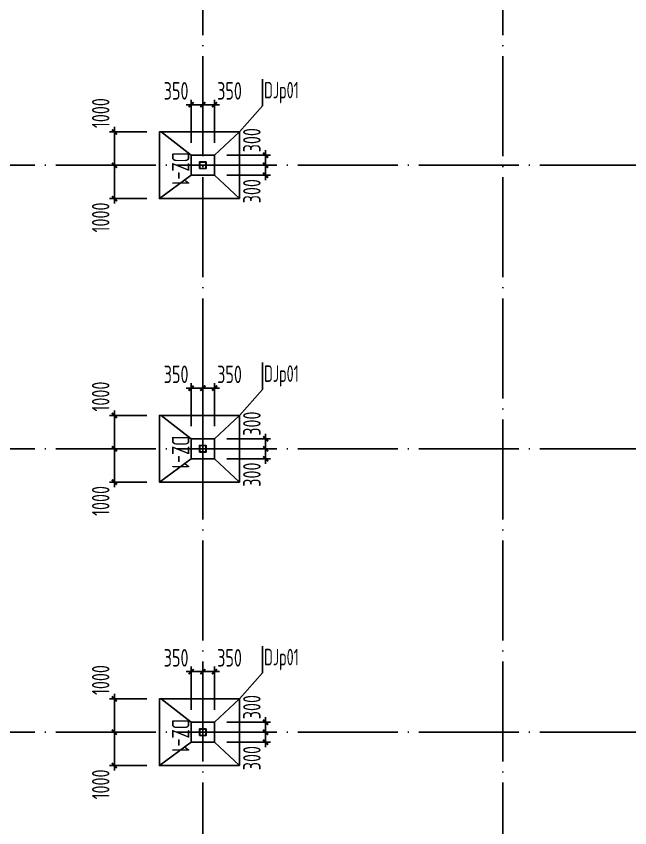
# Model space of a CAD drawing. Extents: x 753177 to 2169292, y -530934 to -273477.
# Drawn here: x 993198 to 1011596, y -472242 to -447907 of the extents above; entities that cross this region are included whole.
import ezdxf

# ---------------------------------------------------------------- set-up
doc = ezdxf.new("R2010")
doc.units = 0
doc.header["$LTSCALE"] = 1500
doc.header["$MEASUREMENT"] = 0
doc.linetypes.add('DOTE', pattern=[2.42, 2, -0.2, 0.02, -0.2])
doc.layers.get('Defpoints').update_dxf_attribs({"color": 252})
for name, color, linetype in [('AXIS', 3, 'Continuous'), ('BASE', 7, 'Continuous'), ('BASE_DIM', 3, 'Continuous'), ('BASE_NUM', 7, 'Continuous'), ('DIM', 3, 'Continuous'), ('M_Prof', 2, 'Continuous'), ('TEXT', 7, 'Continuous')]:
    doc.layers.add(name, color=color, linetype=linetype)
doc.styles.add('H360', font='Tssdeng.shx', dxfattribs={"width": 0.65, "height": 360, "bigfont": 'tssdchn.shx'})
doc.styles.add('TSSD_Dimension', font='Tssdeng.shx', dxfattribs={"width": 0.7, "bigfont": 'hztxt.shx'})
doc.styles.add('TSSD_Label', font='Tssdeng.shx', dxfattribs={"width": 0.7, "bigfont": 'hztxt.shx'})
doc.dimstyles.new('TSSD_150_150', dxfattribs={"dimtxt": 525, "dimasz": 150, "dimexe": 150, "dimexo": 375, "dimgap": 150, "dimtad": 1, "dimdec": 0, "dimzin": 0, "dimdsep": 46, "dimtxsty": 'TSSD_Dimension', "dimblk": 'ARCHTICK', "dimblk1": 'ARCHTICK', "dimblk2": 'ARCHTICK', "dimcen": 0, "dimdle": 150, "dimclrt": 7, "dimadec": 0, "dimazin": 0, "dimtfac": 1, "dimtdec": 0, "dimtix": 1, "dimtmove": 2, "dimatfit": 3, "dimfxl": 0, "dimtolj": 1, "dimtzin": 0, "dimarcsym": 0})

# ---------------------------------------------------------------- blocks, each defined once
blk = doc.blocks.new('A$C72AE6952')
at = {"layer": 'AXIS', "color": 252, "linetype": 'DOTE'}
for p, q in [((18000, 113500), (18000, -3000)), ((27000, 113500), (27000, -3000)), ((42000, 34000), (-6000, 34000)), ((42000, 25500), (-6000, 25500)), ((42000, 17000), (-6000, 17000))]:
    blk.add_line(p, q, dxfattribs=at)
blk = doc.blocks.new('A$C01EB0BB3')
at = {"layer": 'M_Prof'}
for points in [[(17900, 33900), (18100, 33900), (18100, 34100), (17900, 34100)], [(17906, 33906), (18094, 33906), (18094, 34094), (17906, 34094)], [(17900, 25400), (18100, 25400), (18100, 25600), (17900, 25600)], [(17906, 25406), (18094, 25406), (18094, 25594), (17906, 25594)], [(17900, 16900), (18100, 16900), (18100, 17100), (17900, 17100)], [(17906, 16906), (18094, 16906), (18094, 17094), (17906, 17094)]]:
    blk.add_lwpolyline(points, close=True, dxfattribs=at)
blk = doc.blocks.new('_ArchTick')
at = {"color": 0, "linetype": 'ByBlock', "const_width": 0.4}
blk.add_lwpolyline([(-0.5, -0.5), (0.5, 0.5)], dxfattribs=at)
blk = doc.blocks.new('*D333')
at = {"layer": 'BASE_DIM', "color": 0, "lineweight": -2, "transparency": 16777216}
for p, q in [((997118, -468376), (995993, -468376)), ((996143, -468226), (996143, -469526)), ((997118, -469376), (995993, -469376))]:
    blk.add_line(p, q, dxfattribs=at)
at = {"layer": 'Defpoints', "color": 0, "transparency": 16777216}
for p in [(997493, -468376), (996143, -469376), (997493, -469376)]:
    blk.add_point(p, dxfattribs=at)
at = {"layer": 'BASE_DIM', "color": 0, "lineweight": -2, "transparency": 16777216, "xscale": 150, "yscale": 150, "zscale": 150}
for p, rotation in [((996143, -468376), 90), ((996143, -469376), 270)]:
    blk.add_blockref('_ArchTick', p, dxfattribs=dict(at, rotation=rotation))
at = {"layer": 'BASE_DIM', "color": 7, "transparency": 16777216, "insert": (995731, -467811), "char_height": 525, "attachment_point": 5, "rotation": 90, "style": 'TSSD_Dimension'}
blk.add_mtext('\\A1;1000', dxfattribs=at)
blk = doc.blocks.new('*D334')
at = {"layer": 'BASE_DIM', "color": 0, "lineweight": -2, "transparency": 16777216}
for p, q in [((997118, -469376), (995993, -469376)), ((996143, -469226), (996143, -470526)), ((997118, -470376), (995993, -470376))]:
    blk.add_line(p, q, dxfattribs=at)
at = {"layer": 'Defpoints', "color": 0, "transparency": 16777216}
for p in [(997493, -469376), (996143, -470376), (997493, -470376)]:
    blk.add_point(p, dxfattribs=at)
at = {"layer": 'BASE_DIM', "color": 0, "lineweight": -2, "transparency": 16777216, "xscale": 150, "yscale": 150, "zscale": 150}
for p, rotation in [((996143, -469376), 90), ((996143, -470376), 270)]:
    blk.add_blockref('_ArchTick', p, dxfattribs=dict(at, rotation=rotation))
at = {"layer": 'BASE_DIM', "color": 7, "transparency": 16777216, "insert": (995731, -470941), "char_height": 525, "attachment_point": 5, "rotation": 90, "style": 'TSSD_Dimension'}
blk.add_mtext('\\A1;1000', dxfattribs=at)
blk = doc.blocks.new('*D335')
at = {"layer": 'Defpoints', "color": 0, "transparency": 16777216}
for p in [(998793, -467559), (998443, -469076), (998793, -469076)]:
    blk.add_point(p, dxfattribs=at)
at = {"layer": 'DIM', "color": 0, "lineweight": -2, "transparency": 16777216}
for p, q in [((998443, -468701), (998443, -467409)), ((998793, -468701), (998793, -467409)), ((998293, -467559), (998943, -467559))]:
    blk.add_line(p, q, dxfattribs=at)
at = {"layer": 'DIM', "color": 0, "lineweight": -2, "transparency": 16777216, "xscale": 150, "yscale": 150, "zscale": 150, "rotation": 180}
blk.add_blockref('_ArchTick', (998443, -467559), dxfattribs=at)
at = {"layer": 'DIM', "color": 0, "lineweight": -2, "transparency": 16777216, "xscale": 150, "yscale": 150, "zscale": 150}
blk.add_blockref('_ArchTick', (998793, -467559), dxfattribs=at)
at = {"layer": 'DIM', "color": 7, "transparency": 16777216, "insert": (997992, -467146), "char_height": 525, "attachment_point": 5, "style": 'TSSD_Dimension'}
blk.add_mtext('\\A1;350', dxfattribs=at)
blk = doc.blocks.new('*D336')
at = {"layer": 'Defpoints', "color": 0, "transparency": 16777216}
for p in [(999143, -467559), (998793, -469076), (999143, -469076)]:
    blk.add_point(p, dxfattribs=at)
at = {"layer": 'DIM', "color": 0, "lineweight": -2, "transparency": 16777216}
for p, q in [((998793, -468701), (998793, -467409)), ((999143, -468701), (999143, -467409)), ((998643, -467559), (999293, -467559))]:
    blk.add_line(p, q, dxfattribs=at)
at = {"layer": 'DIM', "color": 0, "lineweight": -2, "transparency": 16777216, "xscale": 150, "yscale": 150, "zscale": 150, "rotation": 180}
blk.add_blockref('_ArchTick', (998793, -467559), dxfattribs=at)
at = {"layer": 'DIM', "color": 0, "lineweight": -2, "transparency": 16777216, "xscale": 150, "yscale": 150, "zscale": 150}
blk.add_blockref('_ArchTick', (999143, -467559), dxfattribs=at)
at = {"layer": 'DIM', "color": 7, "transparency": 16777216, "insert": (999595, -467146), "char_height": 525, "attachment_point": 5, "style": 'TSSD_Dimension'}
blk.add_mtext('\\A1;350', dxfattribs=at)
blk = doc.blocks.new('*D337')
at = {"layer": 'Defpoints', "color": 0, "transparency": 16777216}
for p in [(999143, -469376), (1000676, -469376), (999143, -469676)]:
    blk.add_point(p, dxfattribs=at)
at = {"layer": 'DIM', "color": 0, "lineweight": -2, "transparency": 16777216}
for p, q in [((999518, -469376), (1000826, -469376)), ((1000676, -469376), (1000676, -469226)), ((1000676, -469676), (1000676, -469376)), ((999518, -469676), (1000826, -469676)), ((1000676, -469676), (1000676, -469826))]:
    blk.add_line(p, q, dxfattribs=at)
at = {"layer": 'DIM', "color": 0, "lineweight": -2, "transparency": 16777216, "xscale": 150, "yscale": 150, "zscale": 150}
for p, rotation in [((1000676, -469376), 270), ((1000676, -469676), 90)]:
    blk.add_blockref('_ArchTick', p, dxfattribs=dict(at, rotation=rotation))
at = {"layer": 'DIM', "color": 7, "transparency": 16777216, "insert": (1000264, -470153), "char_height": 525, "attachment_point": 5, "rotation": 90, "style": 'TSSD_Dimension'}
blk.add_mtext('\\A1;300', dxfattribs=at)
blk = doc.blocks.new('*D338')
at = {"layer": 'Defpoints', "color": 0, "transparency": 16777216}
for p in [(999143, -469076), (1000676, -469076), (999143, -469376)]:
    blk.add_point(p, dxfattribs=at)
at = {"layer": 'DIM', "color": 0, "lineweight": -2, "transparency": 16777216}
for p, q in [((1000676, -469076), (1000676, -468926)), ((999518, -469076), (1000826, -469076)), ((1000676, -469376), (1000676, -469076)), ((999518, -469376), (1000826, -469376)), ((1000676, -469376), (1000676, -469526))]:
    blk.add_line(p, q, dxfattribs=at)
at = {"layer": 'DIM', "color": 0, "lineweight": -2, "transparency": 16777216, "xscale": 150, "yscale": 150, "zscale": 150}
for p, rotation in [((1000676, -469076), 270), ((1000676, -469376), 90)]:
    blk.add_blockref('_ArchTick', p, dxfattribs=dict(at, rotation=rotation))
at = {"layer": 'DIM', "color": 7, "transparency": 16777216, "insert": (1000264, -468624), "char_height": 525, "attachment_point": 5, "rotation": 90, "style": 'TSSD_Dimension'}
blk.add_mtext('\\A1;300', dxfattribs=at)
blk = doc.blocks.new('*D339')
at = {"layer": 'BASE_DIM', "color": 0, "lineweight": -2, "transparency": 16777216}
for p, q in [((997118, -459876), (995993, -459876)), ((996143, -459726), (996143, -461026)), ((997118, -460876), (995993, -460876))]:
    blk.add_line(p, q, dxfattribs=at)
at = {"layer": 'Defpoints', "color": 0, "transparency": 16777216}
for p in [(997493, -459876), (996143, -460876), (997493, -460876)]:
    blk.add_point(p, dxfattribs=at)
at = {"layer": 'BASE_DIM', "color": 0, "lineweight": -2, "transparency": 16777216, "xscale": 150, "yscale": 150, "zscale": 150}
for p, rotation in [((996143, -459876), 90), ((996143, -460876), 270)]:
    blk.add_blockref('_ArchTick', p, dxfattribs=dict(at, rotation=rotation))
at = {"layer": 'BASE_DIM', "color": 7, "transparency": 16777216, "insert": (995731, -459311), "char_height": 525, "attachment_point": 5, "rotation": 90, "style": 'TSSD_Dimension'}
blk.add_mtext('\\A1;1000', dxfattribs=at)
blk = doc.blocks.new('*D340')
at = {"layer": 'BASE_DIM', "color": 0, "lineweight": -2, "transparency": 16777216}
for p, q in [((997118, -460876), (995993, -460876)), ((996143, -460726), (996143, -462026)), ((997118, -461876), (995993, -461876))]:
    blk.add_line(p, q, dxfattribs=at)
at = {"layer": 'Defpoints', "color": 0, "transparency": 16777216}
for p in [(997493, -460876), (996143, -461876), (997493, -461876)]:
    blk.add_point(p, dxfattribs=at)
at = {"layer": 'BASE_DIM', "color": 0, "lineweight": -2, "transparency": 16777216, "xscale": 150, "yscale": 150, "zscale": 150}
for p, rotation in [((996143, -460876), 90), ((996143, -461876), 270)]:
    blk.add_blockref('_ArchTick', p, dxfattribs=dict(at, rotation=rotation))
at = {"layer": 'BASE_DIM', "color": 7, "transparency": 16777216, "insert": (995731, -462441), "char_height": 525, "attachment_point": 5, "rotation": 90, "style": 'TSSD_Dimension'}
blk.add_mtext('\\A1;1000', dxfattribs=at)
blk = doc.blocks.new('*D341')
at = {"layer": 'Defpoints', "color": 0, "transparency": 16777216}
for p in [(998793, -459059), (998443, -460576), (998793, -460576)]:
    blk.add_point(p, dxfattribs=at)
at = {"layer": 'DIM', "color": 0, "lineweight": -2, "transparency": 16777216}
for p, q in [((998443, -460201), (998443, -458909)), ((998793, -460201), (998793, -458909)), ((998293, -459059), (998943, -459059))]:
    blk.add_line(p, q, dxfattribs=at)
at = {"layer": 'DIM', "color": 0, "lineweight": -2, "transparency": 16777216, "xscale": 150, "yscale": 150, "zscale": 150, "rotation": 180}
blk.add_blockref('_ArchTick', (998443, -459059), dxfattribs=at)
at = {"layer": 'DIM', "color": 0, "lineweight": -2, "transparency": 16777216, "xscale": 150, "yscale": 150, "zscale": 150}
blk.add_blockref('_ArchTick', (998793, -459059), dxfattribs=at)
at = {"layer": 'DIM', "color": 7, "transparency": 16777216, "insert": (997992, -458646), "char_height": 525, "attachment_point": 5, "style": 'TSSD_Dimension'}
blk.add_mtext('\\A1;350', dxfattribs=at)
blk = doc.blocks.new('*D342')
at = {"layer": 'Defpoints', "color": 0, "transparency": 16777216}
for p in [(999143, -459059), (998793, -460576), (999143, -460576)]:
    blk.add_point(p, dxfattribs=at)
at = {"layer": 'DIM', "color": 0, "lineweight": -2, "transparency": 16777216}
for p, q in [((998793, -460201), (998793, -458909)), ((999143, -460201), (999143, -458909)), ((998643, -459059), (999293, -459059))]:
    blk.add_line(p, q, dxfattribs=at)
at = {"layer": 'DIM', "color": 0, "lineweight": -2, "transparency": 16777216, "xscale": 150, "yscale": 150, "zscale": 150, "rotation": 180}
blk.add_blockref('_ArchTick', (998793, -459059), dxfattribs=at)
at = {"layer": 'DIM', "color": 0, "lineweight": -2, "transparency": 16777216, "xscale": 150, "yscale": 150, "zscale": 150}
blk.add_blockref('_ArchTick', (999143, -459059), dxfattribs=at)
at = {"layer": 'DIM', "color": 7, "transparency": 16777216, "insert": (999595, -458646), "char_height": 525, "attachment_point": 5, "style": 'TSSD_Dimension'}
blk.add_mtext('\\A1;350', dxfattribs=at)
blk = doc.blocks.new('*D343')
at = {"layer": 'Defpoints', "color": 0, "transparency": 16777216}
for p in [(999143, -460876), (1000676, -460876), (999143, -461176)]:
    blk.add_point(p, dxfattribs=at)
at = {"layer": 'DIM', "color": 0, "lineweight": -2, "transparency": 16777216}
for p, q in [((999518, -460876), (1000826, -460876)), ((1000676, -460876), (1000676, -460726)), ((1000676, -461176), (1000676, -460876)), ((999518, -461176), (1000826, -461176)), ((1000676, -461176), (1000676, -461326))]:
    blk.add_line(p, q, dxfattribs=at)
at = {"layer": 'DIM', "color": 0, "lineweight": -2, "transparency": 16777216, "xscale": 150, "yscale": 150, "zscale": 150}
for p, rotation in [((1000676, -460876), 270), ((1000676, -461176), 90)]:
    blk.add_blockref('_ArchTick', p, dxfattribs=dict(at, rotation=rotation))
at = {"layer": 'DIM', "color": 7, "transparency": 16777216, "insert": (1000264, -461653), "char_height": 525, "attachment_point": 5, "rotation": 90, "style": 'TSSD_Dimension'}
blk.add_mtext('\\A1;300', dxfattribs=at)
blk = doc.blocks.new('*D344')
at = {"layer": 'Defpoints', "color": 0, "transparency": 16777216}
for p in [(999143, -460576), (1000676, -460576), (999143, -460876)]:
    blk.add_point(p, dxfattribs=at)
at = {"layer": 'DIM', "color": 0, "lineweight": -2, "transparency": 16777216}
for p, q in [((999518, -460576), (1000826, -460576)), ((1000676, -460576), (1000676, -460426)), ((1000676, -460876), (1000676, -460576)), ((999518, -460876), (1000826, -460876)), ((1000676, -460876), (1000676, -461026))]:
    blk.add_line(p, q, dxfattribs=at)
at = {"layer": 'DIM', "color": 0, "lineweight": -2, "transparency": 16777216, "xscale": 150, "yscale": 150, "zscale": 150}
for p, rotation in [((1000676, -460576), 270), ((1000676, -460876), 90)]:
    blk.add_blockref('_ArchTick', p, dxfattribs=dict(at, rotation=rotation))
at = {"layer": 'DIM', "color": 7, "transparency": 16777216, "insert": (1000264, -460124), "char_height": 525, "attachment_point": 5, "rotation": 90, "style": 'TSSD_Dimension'}
blk.add_mtext('\\A1;300', dxfattribs=at)
blk = doc.blocks.new('*D345')
at = {"layer": 'BASE_DIM', "color": 0, "lineweight": -2, "transparency": 16777216}
for p, q in [((997118, -451376), (995993, -451376)), ((996143, -451226), (996143, -452526)), ((997118, -452376), (995993, -452376))]:
    blk.add_line(p, q, dxfattribs=at)
at = {"layer": 'Defpoints', "color": 0, "transparency": 16777216}
for p in [(997493, -451376), (996143, -452376), (997493, -452376)]:
    blk.add_point(p, dxfattribs=at)
at = {"layer": 'BASE_DIM', "color": 0, "lineweight": -2, "transparency": 16777216, "xscale": 150, "yscale": 150, "zscale": 150}
for p, rotation in [((996143, -451376), 90), ((996143, -452376), 270)]:
    blk.add_blockref('_ArchTick', p, dxfattribs=dict(at, rotation=rotation))
at = {"layer": 'BASE_DIM', "color": 7, "transparency": 16777216, "insert": (995731, -450811), "char_height": 525, "attachment_point": 5, "rotation": 90, "style": 'TSSD_Dimension'}
blk.add_mtext('\\A1;1000', dxfattribs=at)
blk = doc.blocks.new('*D346')
at = {"layer": 'BASE_DIM', "color": 0, "lineweight": -2, "transparency": 16777216}
for p, q in [((997118, -452376), (995993, -452376)), ((996143, -452226), (996143, -453526)), ((997118, -453376), (995993, -453376))]:
    blk.add_line(p, q, dxfattribs=at)
at = {"layer": 'Defpoints', "color": 0, "transparency": 16777216}
for p in [(997493, -452376), (996143, -453376), (997493, -453376)]:
    blk.add_point(p, dxfattribs=at)
at = {"layer": 'BASE_DIM', "color": 0, "lineweight": -2, "transparency": 16777216, "xscale": 150, "yscale": 150, "zscale": 150}
for p, rotation in [((996143, -452376), 90), ((996143, -453376), 270)]:
    blk.add_blockref('_ArchTick', p, dxfattribs=dict(at, rotation=rotation))
at = {"layer": 'BASE_DIM', "color": 7, "transparency": 16777216, "insert": (995731, -453941), "char_height": 525, "attachment_point": 5, "rotation": 90, "style": 'TSSD_Dimension'}
blk.add_mtext('\\A1;1000', dxfattribs=at)
blk = doc.blocks.new('*D347')
at = {"layer": 'Defpoints', "color": 0, "transparency": 16777216}
for p in [(998793, -450559), (998443, -452076), (998793, -452076)]:
    blk.add_point(p, dxfattribs=at)
at = {"layer": 'DIM', "color": 0, "lineweight": -2, "transparency": 16777216}
for p, q in [((998443, -451701), (998443, -450409)), ((998793, -451701), (998793, -450409)), ((998293, -450559), (998943, -450559))]:
    blk.add_line(p, q, dxfattribs=at)
at = {"layer": 'DIM', "color": 0, "lineweight": -2, "transparency": 16777216, "xscale": 150, "yscale": 150, "zscale": 150, "rotation": 180}
blk.add_blockref('_ArchTick', (998443, -450559), dxfattribs=at)
at = {"layer": 'DIM', "color": 0, "lineweight": -2, "transparency": 16777216, "xscale": 150, "yscale": 150, "zscale": 150}
blk.add_blockref('_ArchTick', (998793, -450559), dxfattribs=at)
at = {"layer": 'DIM', "color": 7, "transparency": 16777216, "insert": (997992, -450146), "char_height": 525, "attachment_point": 5, "style": 'TSSD_Dimension'}
blk.add_mtext('\\A1;350', dxfattribs=at)
blk = doc.blocks.new('*D348')
at = {"layer": 'Defpoints', "color": 0, "transparency": 16777216}
for p in [(999143, -450559), (998793, -452076), (999143, -452076)]:
    blk.add_point(p, dxfattribs=at)
at = {"layer": 'DIM', "color": 0, "lineweight": -2, "transparency": 16777216}
for p, q in [((998793, -451701), (998793, -450409)), ((999143, -451701), (999143, -450409)), ((998643, -450559), (999293, -450559))]:
    blk.add_line(p, q, dxfattribs=at)
at = {"layer": 'DIM', "color": 0, "lineweight": -2, "transparency": 16777216, "xscale": 150, "yscale": 150, "zscale": 150, "rotation": 180}
blk.add_blockref('_ArchTick', (998793, -450559), dxfattribs=at)
at = {"layer": 'DIM', "color": 0, "lineweight": -2, "transparency": 16777216, "xscale": 150, "yscale": 150, "zscale": 150}
blk.add_blockref('_ArchTick', (999143, -450559), dxfattribs=at)
at = {"layer": 'DIM', "color": 7, "transparency": 16777216, "insert": (999595, -450146), "char_height": 525, "attachment_point": 5, "style": 'TSSD_Dimension'}
blk.add_mtext('\\A1;350', dxfattribs=at)
blk = doc.blocks.new('*D349')
at = {"layer": 'Defpoints', "color": 0, "transparency": 16777216}
for p in [(999143, -452376), (1000676, -452376), (999143, -452676)]:
    blk.add_point(p, dxfattribs=at)
at = {"layer": 'DIM', "color": 0, "lineweight": -2, "transparency": 16777216}
for p, q in [((999518, -452376), (1000826, -452376)), ((1000676, -452376), (1000676, -452226)), ((1000676, -452676), (1000676, -452376)), ((999518, -452676), (1000826, -452676)), ((1000676, -452676), (1000676, -452826))]:
    blk.add_line(p, q, dxfattribs=at)
at = {"layer": 'DIM', "color": 0, "lineweight": -2, "transparency": 16777216, "xscale": 150, "yscale": 150, "zscale": 150}
for p, rotation in [((1000676, -452376), 270), ((1000676, -452676), 90)]:
    blk.add_blockref('_ArchTick', p, dxfattribs=dict(at, rotation=rotation))
at = {"layer": 'DIM', "color": 7, "transparency": 16777216, "insert": (1000264, -453153), "char_height": 525, "attachment_point": 5, "rotation": 90, "style": 'TSSD_Dimension'}
blk.add_mtext('\\A1;300', dxfattribs=at)
blk = doc.blocks.new('*D350')
at = {"layer": 'Defpoints', "color": 0, "transparency": 16777216}
for p in [(999143, -452076), (1000676, -452076), (999143, -452376)]:
    blk.add_point(p, dxfattribs=at)
at = {"layer": 'DIM', "color": 0, "lineweight": -2, "transparency": 16777216}
for p, q in [((999518, -452076), (1000826, -452076)), ((1000676, -452076), (1000676, -451926)), ((1000676, -452376), (1000676, -452076)), ((999518, -452376), (1000826, -452376)), ((1000676, -452376), (1000676, -452526))]:
    blk.add_line(p, q, dxfattribs=at)
at = {"layer": 'DIM', "color": 0, "lineweight": -2, "transparency": 16777216, "xscale": 150, "yscale": 150, "zscale": 150}
for p, rotation in [((1000676, -452076), 270), ((1000676, -452376), 90)]:
    blk.add_blockref('_ArchTick', p, dxfattribs=dict(at, rotation=rotation))
at = {"layer": 'DIM', "color": 7, "transparency": 16777216, "insert": (1000264, -451624), "char_height": 525, "attachment_point": 5, "rotation": 90, "style": 'TSSD_Dimension'}
blk.add_mtext('\\A1;300', dxfattribs=at)

msp = doc.modelspace()

# ---------------------------------------------------------------- linework, layer by layer
at = {"linetype": 'ByBlock'}
for p, q in [((1000578.7, -450597.8), (1000578.7, -449793.7)), ((999893.2, -451376.1), (1000578.7, -450597.8)), ((1000578.7, -459097.8), (1000578.7, -458293.7)), ((999893.2, -459876.1), (1000578.7, -459097.8)), ((1000578.7, -467597.8), (1000578.7, -466793.7)), ((999893.2, -468376.1), (1000578.7, -467597.8))]:
    msp.add_line(p, q, dxfattribs=at)
at = {"layer": 'BASE'}
for p, q in [((998443.2, -452076.1), (997543.2, -451376.1)), ((999143.2, -452076.1), (999893.2, -451376.1)), ((997493.2, -453376.1), (998443.2, -452676.1)), ((999143.2, -452676.1), (999893.2, -453376.1)), ((998443.2, -460576.1), (997543.2, -459876.1)), ((999143.2, -460576.1), (999893.2, -459876.1)), ((997493.2, -461876.1), (998443.2, -461176.1)), ((999143.2, -461176.1), (999893.2, -461876.1)), ((998443.2, -469076.1), (997543.2, -468376.1)), ((999143.2, -469076.1), (999893.2, -468376.1)), ((997493.2, -470376.1), (998443.2, -469676.1)), ((999143.2, -469676.1), (999893.2, -470376.1))]:
    msp.add_line(p, q, dxfattribs=at)
for points in [[(999893.2, -453376.1), (999893.2, -451376.1), (997493.2, -451376.1), (997493.2, -453376.1)], [(999143.2, -452076.1), (999143.2, -452676.1), (998443.2, -452676.1), (998443.2, -452076.1)], [(999893.2, -461876.1), (999893.2, -459876.1), (997493.2, -459876.1), (997493.2, -461876.1)], [(999143.2, -460576.1), (999143.2, -461176.1), (998443.2, -461176.1), (998443.2, -460576.1)], [(999893.2, -470376.1), (999893.2, -468376.1), (997493.2, -468376.1), (997493.2, -470376.1)], [(999143.2, -469076.1), (999143.2, -469676.1), (998443.2, -469676.1), (998443.2, -469076.1)]]:
    msp.add_lwpolyline(points, close=True, dxfattribs=at)
at = {"layer": 'DIM', "color": 0, "ltscale": 100}
for p, q in [((1000578.7, -450597.8), (1000578.7, -449793.7)), ((1000578.7, -459097.8), (1000578.7, -458293.7)), ((1000578.7, -467597.8), (1000578.7, -466793.7))]:
    msp.add_line(p, q, dxfattribs=at)

# ---------------------------------------------------------------- block references
for name in ['A$C72AE6952', 'A$C01EB0BB3']:
    msp.add_blockref(name, (980793.2, -486376.1))

# ---------------------------------------------------------------- texts
at = {"layer": 'BASE_NUM', "style": 'TSSD_Label', "width": 0.7}
for p in [(997867.3, -451985.4), (997867.3, -460485.4), (997867.3, -468985.4)]:
    msp.add_text('DZ-1', height=525, rotation=270, dxfattribs=at).set_placement(p)
at = {"layer": 'TEXT', "style": 'H360', "width": 0.65}
for p in [(1000628.4, -450370.2), (1000628.4, -458870.2), (1000628.4, -467370.2)]:
    msp.add_text('DJp01', height=495, dxfattribs=at).set_placement(p)

# ---------------------------------------------------------------- dimensions: what is measured, and where the dimension line sits
at = {"layer": 'BASE_DIM'}
for base, p1, p2, picture, middle in [((996143.2, -452376.1), (997493.2, -451376.1), (997493.2, -452376.1), '*D345', (995730.7, -450811.4)), ((996143.2, -453376.1), (997493.2, -452376.1), (997493.2, -453376.1), '*D346', (995730.7, -453940.8)), ((996143.2, -460876.1), (997493.2, -459876.1), (997493.2, -460876.1), '*D339', (995730.7, -459311.4)), ((996143.2, -461876.1), (997493.2, -460876.1), (997493.2, -461876.1), '*D340', (995730.7, -462440.8)), ((996143.2, -469376.1), (997493.2, -468376.1), (997493.2, -469376.1), '*D333', (995730.7, -467811.4)), ((996143.2, -470376.1), (997493.2, -469376.1), (997493.2, -470376.1), '*D334', (995730.7, -470940.8))]:
    dim = msp.add_linear_dim(base=base, p1=p1, p2=p2, angle=270, dimstyle='TSSD_150_150', dxfattribs=at)
    dim.commit()
    dim.dimension.update_dxf_attribs({"geometry": picture, "text_midpoint": middle, "dimtype": 161})
at = {"layer": 'DIM'}
for base, p1, p2, picture, middle in [((998793.2, -450558.9), (998443.2, -452076.1), (998793.2, -452076.1), '*D347', (997991.6, -450146.4)), ((999143.2, -450558.9), (998793.2, -452076.1), (999143.2, -452076.1), '*D348', (999594.8, -450146.4)), ((998793.2, -459058.9), (998443.2, -460576.1), (998793.2, -460576.1), '*D341', (997991.6, -458646.4)), ((999143.2, -459058.9), (998793.2, -460576.1), (999143.2, -460576.1), '*D342', (999594.8, -458646.4)), ((998793.2, -467558.9), (998443.2, -469076.1), (998793.2, -469076.1), '*D335', (997991.6, -467146.4)), ((999143.2, -467558.9), (998793.2, -469076.1), (999143.2, -469076.1), '*D336', (999594.8, -467146.4))]:
    dim = msp.add_linear_dim(base=base, p1=p1, p2=p2, dimstyle='TSSD_150_150', dxfattribs=at)
    dim.commit()
    dim.dimension.update_dxf_attribs({"geometry": picture, "text_midpoint": middle, "dimtype": 160})
for base, p1, p2, picture, middle in [((1000676.3, -452076.1), (999143.2, -452376.1), (999143.2, -452076.1), '*D350', (1000263.8, -451624.4)), ((1000676.3, -452376.1), (999143.2, -452676.1), (999143.2, -452376.1), '*D349', (1000263.8, -453152.7)), ((1000676.3, -460576.1), (999143.2, -460876.1), (999143.2, -460576.1), '*D344', (1000263.8, -460124.4)), ((1000676.3, -460876.1), (999143.2, -461176.1), (999143.2, -460876.1), '*D343', (1000263.8, -461652.7)), ((1000676.3, -469076.1), (999143.2, -469376.1), (999143.2, -469076.1), '*D338', (1000263.8, -468624.4)), ((1000676.3, -469376.1), (999143.2, -469676.1), (999143.2, -469376.1), '*D337', (1000263.8, -470152.7))]:
    dim = msp.add_linear_dim(base=base, p1=p1, p2=p2, angle=90, dimstyle='TSSD_150_150', dxfattribs=at)
    dim.commit()
    dim.dimension.update_dxf_attribs({"geometry": picture, "text_midpoint": middle, "dimtype": 160})

doc.saveas('drawing.dxf')
